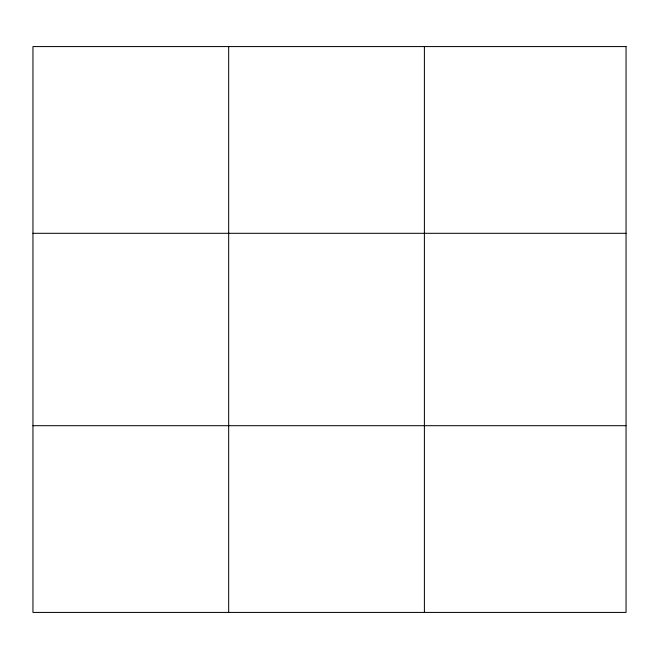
<?xml version="1.0" encoding="UTF-8"?>
<svg xmlns="http://www.w3.org/2000/svg" width="659" height="659" viewBox="0 0 659 659"><rect width="100%" height="100%" fill="white"/><g stroke="black" fill="none" stroke-linecap="round" stroke-linejoin="round"><path stroke-width="0.99" d="M228.673 46.575L228.673 612.425M424.396 46.575L424.396 612.425M32.95 233.302L626.05 233.302M32.95 425.698L626.05 425.698M626.05 46.575L626.05 612.425L32.95 612.425L32.95 46.575L626.05 46.575"/></g></svg>
